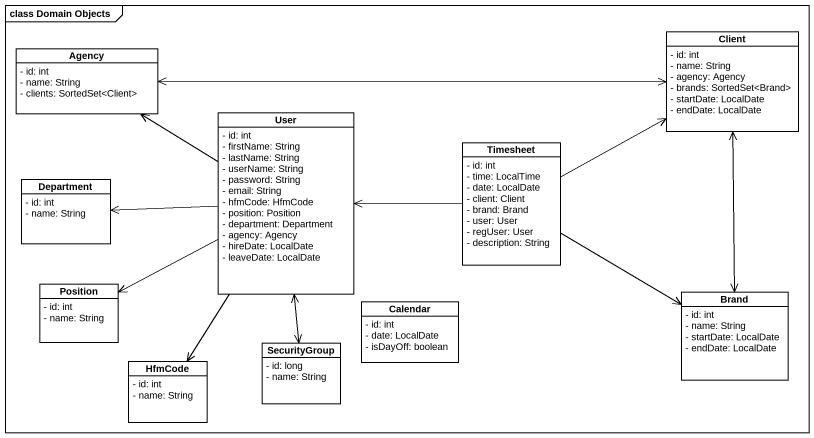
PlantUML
@startuml
mainframe class Domain Objects
hide circle
hide empty members
skinparam classAttributeIconSize 0
class Agency {
  - id: int
  - name: String
  - clients: SortedSet<Client>
}
class Client {
  - id: int
  - name: String
  - agency: Agency
  - brands: SortedSet<Brand>
  - startDate: LocalDate
  - endDate: LocalDate
}
class User {
  - id: int
  - firstName: String
  - lastName: String
  - userName: String
  - password: String
  - email: String
  - hfmCode: HfmCode
  - position: Position
  - department: Department
  - agency: Agency
  - hireDate: LocalDate
  - leaveDate: LocalDate
}
class Timesheet {
  - id: int
  - time: LocalTime
  - date: LocalDate
  - client: Client
  - brand: Brand
  - user: User
  - regUser: User
  - description: String
}
class Department {
  - id: int
  - name: String
}
class Position {
  - id: int
  - name: String
}
class Calendar {
  - id: int
  - date: LocalDate
  - isDayOff: boolean
}
class Brand {
  - id: int
  - name: String
  - startDate: LocalDate
  - endDate: LocalDate
}
class SecurityGroup {
  - id: long
  - name: String
}
class HfmCode {
  - id: int
  - name: String
}
Agency <-right-> Client
Client <--> Brand
User -up-> Agency
User -left-> Department
User -left-> Position
User <--> SecurityGroup
User --> HfmCode
Timesheet -right-> Client
Timesheet -left-> User
Timesheet -right-> Brand
@enduml
